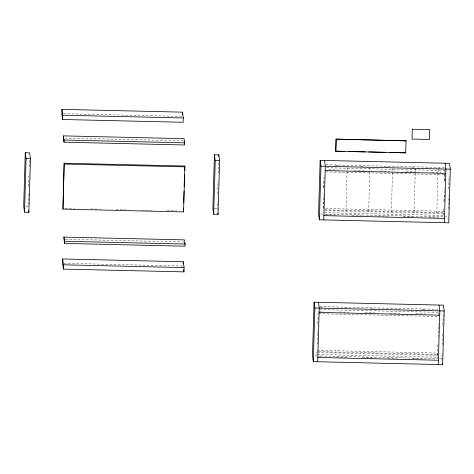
<?xml version="1.0" encoding="UTF-8"?>
<svg xmlns="http://www.w3.org/2000/svg" width="474" height="474" viewBox="0 0 474 474"><rect width="100%" height="100%" fill="white"/><g stroke="black" fill="none" stroke-linecap="round" stroke-linejoin="round"><path stroke-width="0.36" stroke-dasharray="2.37 1.78" d="M28.434 193.984L28.067 206.474L25.158 206.409M28.653 186.632L29.038 173.407M29.234 166.795L29.447 159.448M217.436 209.97L217.442 201.166M217.661 193.813L218.046 180.588M218.259 173.241L218.609 161.486M316.982 351.501L316.857 355.909L314.671 355.856M317.201 344.154L317.586 330.923M317.799 323.576L318.167 311.086M323.114 208.317L323.505 195.021M323.724 187.633L324.092 175.078M323.256 208.412L323.517 199.548M323.861 187.728L324.098 179.605M345.907 211.149L347.098 170.527M347.122 169.787L347.187 167.571M368.63 211.677L369.821 171.049M369.844 170.314L369.951 166.617M391.352 212.204L392.668 167.144M414.069 212.731L415.39 167.672M436.791 213.253L438.089 168.934M437.858 344.734L437.449 358.7L319.073 355.956M438.071 337.387L438.462 324.163M438.717 315.346L438.823 311.673M443.771 208.892L443.54 216.873L320.762 214.035M443.99 201.503L444.381 188.208M444.594 180.819L444.962 168.264M444.126 201.598L444.369 193.475M444.736 180.914L444.926 174.266M442.023 360.258L442.011 352.188M442.224 344.835L442.592 332.345M442.805 324.998L443.196 311.774M448.143 208.892L448.534 195.667M448.724 189.055L449.115 175.824M63.273 113.689L181.649 116.432M64.914 138.058L184.025 140.814M325.869 164.768L444.985 167.523M335.503 165.823L339.165 165.906M360.761 166.404L364.82 166.498M386.073 166.99L390.357 167.091M411.728 167.589L415.508 167.672M437.703 168.187L441.608 168.276M326.663 167.766L445.039 170.504M328.796 169.822L338.412 170.042M353.948 170.403L364.305 170.646M379.84 171.001L389.462 171.227M405.738 171.6L415.354 171.825M431.63 172.198L441.247 172.423M325.774 171.896L444.885 174.657M325.472 208.53L443.848 211.274M324.554 209.828L443.664 212.583L443.783 213.418L323.191 210.628M214.313 208.442L217.228 208.513M324.577 212.666L443.694 215.421M444.268 216.891L447.906 216.974M65.068 208.335L74.685 208.56M90.961 208.939L100.577 209.158M116.112 209.52L125.734 209.739M142.01 210.118L151.627 210.338M167.162 210.699L176.778 210.924M325.994 214.846L336.35 215.083M351.892 215.445L361.508 215.67M377.784 216.043L387.4 216.268M402.936 216.624L412.558 216.849M428.834 217.222L438.45 217.448M65.376 239.275L183.746 242.013M64.026 263.289L183.136 266.044M319.778 306.595L438.154 309.332M319.897 307.425L323.594 307.513M345.054 308.005L348.751 308.094M370.946 308.61L374.644 308.692M396.839 309.208L400.542 309.291M421.996 309.789L425.693 309.872M319.832 309.569L438.948 312.325M319.002 311.56L323.44 311.661M338.981 312.022L348.597 312.242M364.873 312.621L374.49 312.846M390.025 313.201L399.647 313.427M415.923 313.8L425.539 314.025M318.943 313.705L438.794 316.478M317.159 350.304L437.751 353.094L437.692 355.239L318.575 352.484M318.463 351.649L437.573 354.404L437.887 356.632M317.746 354.475L437.597 357.248M439.635 358.747L441.815 358.8M318.421 356.638L320.643 356.685M336.179 357.046L346.535 357.283M362.071 357.645L371.693 357.87M387.969 358.243L397.585 358.468M413.121 358.824L422.737 359.049"/><path stroke-width="0.71" d="M25.27 152.735L23.7 206.374L24.518 212.21L28.89 212.311L30.46 158.672L29.643 152.835L25.27 152.735L26.094 158.565L24.518 212.21M61.922 109.364L61.798 113.659L62.615 119.489L183.207 122.28L183.337 117.99L182.514 112.154L61.922 109.364L62.74 115.2L62.615 119.489M63.492 135.878L64.02 142.194L184.611 144.985L184.676 142.834L184.09 138.669L63.492 135.878L64.02 142.194M64.168 163.228L62.965 209.117L183.557 211.908L184.878 166.854L184.759 166.018L64.168 163.228L62.965 209.117M62.669 258.964L62.544 263.254L63.362 269.09L183.959 271.88L184.084 267.591L183.266 261.755L62.669 258.964L63.492 264.8L63.362 269.09M63.954 237.095L64.482 243.411L185.073 246.196L185.138 244.051L184.552 239.885L63.954 237.095L64.482 243.411M182.454 114.299L182.514 112.154M183.527 208.122L183.557 211.908M183.675 202.949L184.025 191.135M184.155 186.703L184.499 174.882M184.629 170.45L184.759 166.018M183.201 263.899L183.266 261.755M214.432 154.767L212.862 208.412L213.679 214.248L218.052 214.349L219.622 160.704L218.798 154.868L214.432 154.767L215.249 160.603L213.679 214.248M218.757 156.343L218.798 154.868M314.055 302.163L312.485 355.808L313.308 361.644L442.639 364.636L444.209 310.991L443.386 305.155L314.055 302.163L314.878 307.999L313.308 361.644M320.146 160.342L318.575 213.981L319.399 219.818L448.73 222.81L450.3 169.171L449.482 163.334L320.146 160.342L320.969 166.178L319.399 219.818M317.675 361.745L319.245 308.1L318.427 302.264M323.766 219.918L325.336 166.279L324.518 160.443M406.028 140.754L405.691 152.853L335.782 151.236L336.119 139.137L406.04 140.837L336.119 139.137M335.782 151.236L336.131 139.22M438.266 364.536L439.836 310.891L439.019 305.055M444.357 222.709L445.933 169.07L445.11 163.234M62.74 115.2L183.337 117.99M64.079 140.043L184.676 142.834M335.77 151.153L344.598 151.36M348.277 151.443L365.205 151.834M368.885 151.923L385.806 152.314M389.486 152.397L405.691 152.853M215.249 160.603L219.622 160.704M26.094 158.565L30.46 158.672M320.969 166.178L450.3 169.171M64.286 164.063L184.878 166.854M325.211 170.569L445.803 173.36M323.89 215.629L444.488 218.419M64.541 241.26L185.138 244.051M63.492 264.8L184.084 267.591M314.878 307.999L444.209 310.991M319.121 312.396L439.712 315.186M317.799 357.449L438.391 360.24M442.432 363.173L442.639 364.636M217.844 212.891L218.052 214.349M184.125 141.507L184.315 142.899M184.587 242.724L184.777 244.116M183.651 269.688L183.959 271.88M28.683 210.853L28.89 212.311M412.297 129.212L412.007 139.083L429.485 139.486L429.776 129.621L412.297 129.212"/></g></svg>
